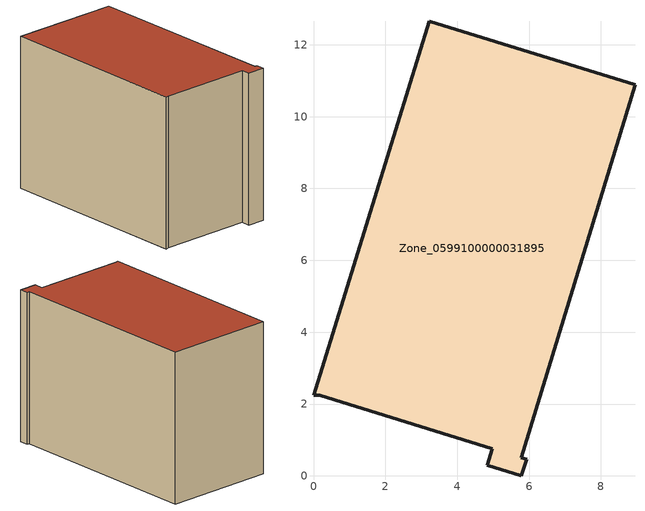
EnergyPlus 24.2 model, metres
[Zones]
Zone_0599100000031895
 floor ground (C_G): 4.97,0.76 0.17,2.24 0,2.24 3.22,12.66 8.95,10.89 5.78,0.51 5.93,0.46 5.79,0 4.83,0.29 z0
 wall outside (C_F): 0.17,2.24 4.97,0.76 4.83,0.29 5.79,0 5.93,0.46 5.78,0.51 8.95,10.89 3.22,12.66 0,2.24 0.17,2.24 z0:8.24
 roof outside (C_R): 5.78,0.51 8.95,10.89 3.22,12.66 0,2.24 0.17,2.24 4.97,0.76 4.83,0.29 5.79,0 5.93,0.46 z8.24
[BUILDING]
Pand.0599100000031895: North Axis=0; Terrain=City; Loads Convergence Tolerance Value=0.04; Temperature Convergence Tolerance Value=0.4; Solar Distribution=FullExterior; Maximum Number of Warmup Days=25; Minimum Number of Warmup Days=1
[Site:Location]
Rotterdam.The.Hague.AP_ZH_NLD Design_Conditions: Latitude=51.96; Longitude=4.45; Time Zone=1; Elevation=-4.5
[SITE:GROUNDTEMPERATURE:BUILDINGSURFACE]
18, 18, 18, 18, 18, 18, 18, 18, 18, 18, 18, 18
[MATERIAL] Thermal Absorptance=0.9; Solar Absorptance=0.7; Visible Absorptance=0.7
Name | Roughness | Thickness | Conductivity | Density | Specific Heat
G.TI.1975-1991 | MediumSmooth | 0.15 | 0.288461 | 540 | 1210
F.TI.1975-1991 | Rough | 0.3 | 0.230769 | 1920 | 840
R.TI.1975-1991 | MediumRough | 0.2 | 0.153846 | 1500 | 1000
[CONSTRUCTION]
C_G: G.TI.1975-1991
C_F: F.TI.1975-1991
C_R: R.TI.1975-1991
[ZONE]
Zone_0599100000031895: Type=1; Multiplier=1; Ceiling Height=Autocalculate; Volume=Autocalculate; Floor Area=autocalculate; Part of Total Floor Area=Yes
[ZONEINFILTRATION:DESIGNFLOWRATE]
Infil_Zone_0599100000031895: Zone or ZoneList or Space or SpaceList=Zone_0599100000031895; Schedule=AlwaysOn; Design Flow Rate Calculation Method=Flow/Area; Flow Rate per Floor Area=0.003; Constant Term Coefficient=1; Temperature Term Coefficient=0; Velocity Term Coefficient=0; Velocity Squared Term Coefficient=0
[HVACTEMPLATE:ZONE:IDEALLOADSAIRSYSTEM]
Zone_0599100000031895: Maximum Heating Supply Air Temperature=50; Minimum Cooling Supply Air Temperature=13; Maximum Heating Supply Air Humidity Ratio=0.0156; Minimum Cooling Supply Air Humidity Ratio=0.0077; Heating Limit=NoLimit; Cooling Limit=NoLimit; Dehumidification Control Type=ConstantSensibleHeatRatio; Cooling Sensible Heat Ratio=0.7; Dehumidification Setpoint=60; Humidification Control Type=None; Humidification Setpoint=30; Outdoor Air Method=None; Outdoor Air Flow Rate per Person=0.00944; Outdoor Air Flow Rate per Zone Floor Area=0; Outdoor Air Flow Rate per Zone=0; Demand Controlled Ventilation Type=None; Outdoor Air Economizer Type=NoEconomizer; Heat Recovery Type=None; Sensible Heat Recovery Effectiveness=0.7; Latent Heat Recovery Effectiveness=0.65
[ZONECONTROL:THERMOSTAT]
ThermostatControl_Zone_0599100000031895: Zone or ZoneList=Zone_0599100000031895; Control Type Schedule=DualSetpointControlType; Control 1=Thermostat_Zone_0599100000031895; Temperature Difference Between Cutout And Setpoint=0
[THERMOSTATSETPOINT:DUALSETPOINT]
Thermostat_Zone_0599100000031895: Heating Setpoint Temperature Schedule=HeatingSetpoint_Zone_0599100000031895; Cooling Setpoint Temperature Schedule=CoolingSetpoint_Zone_0599100000031895
[SCHEDULE:COMPACT]
HeatingSetpoint_Zone_0599100000031895: Through: 12/31, For: AllDays, Until: 24:00, 21
CoolingSetpoint_Zone_0599100000031895: Through: 12/31, For: AllDays, Until: 24:00, 24
DualSetpointControlType: Through: 12/31, For: AllDays, Until: 24:00, 4
AlwaysOn: Through: 12/31, For: AllDays, Until: 24:00, 1
